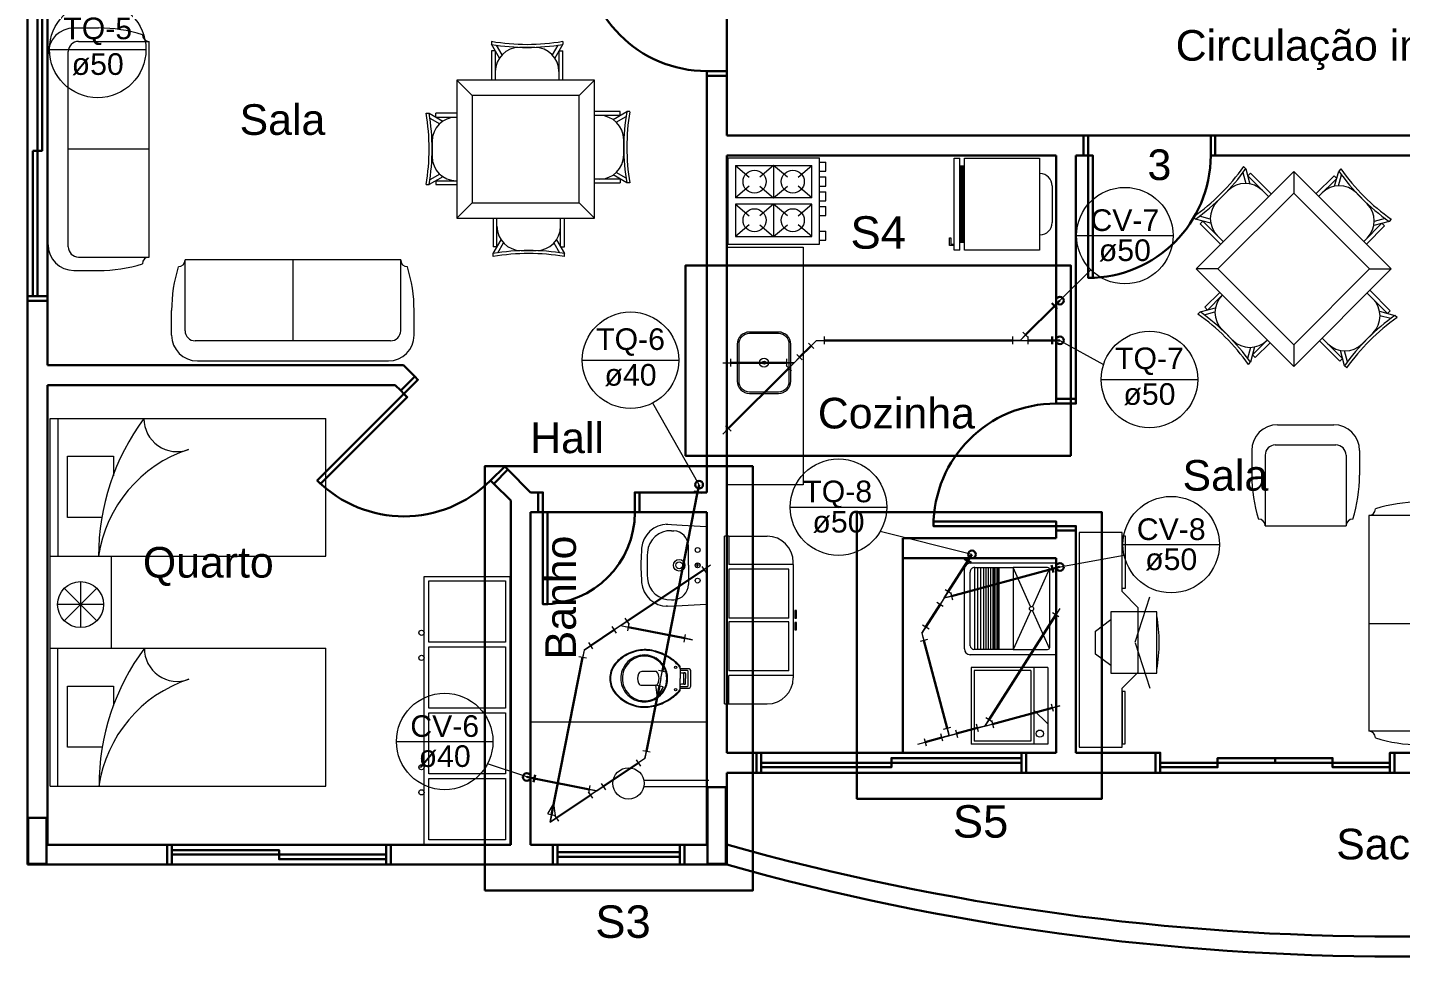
# Model space of a CAD drawing. Header units: inches. Extents: x -27 to 114, y -35 to 60.
# Drawn here: x -26.69 to -17.72, y 9.55 to 15.62 of the extents above; entities that cross this region are included whole.
import ezdxf

# ---------------------------------------------------------------- set-up
doc = ezdxf.new("R2010")
doc.units = ezdxf.units.IN
doc.header["$LTSCALE"] = 10
doc.header["$MEASUREMENT"] = 0
doc.linetypes.add('Dashed', pattern=[0.75, 0.5, -0.25])
for name, color, linetype, lineweight in [('CV-Colunas', 6, 'Continuous', 30), ('CV-Conexões detalhe', 8, 'Continuous', 20), ('CV-Indicação coluna', 5, 'Continuous', 20), ('CV-Textos coluna', 7, 'Continuous', 20), ('CV-Tubos detalhe', 6, 'Continuous', 30), ('DI-Detalhes', 6, 'Dashed', 30), ('FO-PILARES', 2, 'Continuous', 30), ('TQ-Colunas', 6, 'Continuous', 30), ('TQ-Conexões detalhe', 8, 'Continuous', 20), ('TQ-Indicação coluna', 5, 'Continuous', 20), ('TQ-Textos coluna', 7, 'Continuous', 20), ('TQ-Tubos detalhe', 6, 'Continuous', 30), ('xeixo', 3, 'Continuous', 20), ('xjanela-porta', 253, 'Continuous', 30), ('xmoveis', 253, 'Continuous', 20), ('xmuro', 4, 'Continuous', 30), ('xparede', 7, 'Continuous', 30), ('xpiso', 4, 'Continuous', 30), ('xtexto', 7, 'Continuous', 20)]:
    doc.layers.add(name, color=color, linetype=linetype, lineweight=lineweight)
doc.styles.add('Arial', font='arial.ttf')

msp = doc.modelspace()

# ---------------------------------------------------------------- linework, layer by layer
at = {"layer": 'CV-Colunas', "linetype": 'Continuous'}
for p, q in [((-19.9722, 13.7823), (-20.0076, 13.8177)), ((-19.9545, 13.8354), (-19.9899, 13.8)), ((-19.9964, 12.0593), (-20.0093, 12.1076)), ((-19.9545, 12.0964), (-20.0028, 12.0834)), ((-23.4345, 10.7254), (-23.3855, 10.7157)), ((-23.3806, 10.7402), (-23.3903, 10.6912))]:
    msp.add_line(p, q, dxfattribs=at)
for centre in [(-19.9545, 13.8354), (-19.9545, 12.0964), (-23.4345, 10.7254)]:
    msp.add_circle(centre, 0.025, dxfattribs=at)
at = {"layer": 'CV-Conexões detalhe', "linetype": 'Continuous'}
for p, q in [((-20.264, 13.6009), (-20.264, 13.5509)), ((-20.214, 13.5759), (-20.264, 13.5759)), ((-20.214, 13.5759), (-20.1787, 13.6112)), ((-20.214, 13.5759), (-20.164, 13.5759)), ((-20.1964, 13.6289), (-20.161, 13.5936)), ((-20.164, 13.6009), (-20.164, 13.5509)), ((-20.7097, 11.8938), (-20.6828, 11.936)), ((-20.7039, 11.9494), (-20.6617, 11.9226)), ((-20.7154, 11.8382), (-20.7576, 11.8651)), ((-20.7097, 11.8938), (-20.7365, 11.8517)), ((-20.7097, 11.8938), (-20.6614, 11.9068)), ((-20.6678, 11.9309), (-20.6549, 11.8827)), ((-22.9489, 10.6835), (-22.9211, 10.6419)), ((-23.0041, 10.5863), (-23.032, 10.6278)), ((-23.0304, 10.62), (-23.0207, 10.6691)), ((-22.9765, 10.6349), (-23.0256, 10.6446)), ((-22.9765, 10.6349), (-23.0181, 10.607)), ((-22.9765, 10.6349), (-22.935, 10.6627))]:
    msp.add_line(p, q, dxfattribs=at)
at = {"layer": 'CV-Indicação coluna'}
for p, q in [((-19.8453, 14.2596), (-19.2153, 14.2596)), ((-19.9545, 13.8354), (-19.753, 14.0369)), ((-19.5426, 12.2421), (-18.9126, 12.2421)), ((-19.9545, 12.0964), (-19.535, 12.1734)), ((-24.2858, 10.9567), (-23.6558, 10.9567)), ((-23.4345, 10.7254), (-23.6916, 10.8109))]:
    msp.add_line(p, q, dxfattribs=at)
for centre in [(-19.5303, 14.2596), (-19.2276, 12.2421), (-23.9708, 10.9567)]:
    msp.add_circle(centre, 0.315, dxfattribs=at)
at = {"layer": 'CV-Tubos detalhe'}
for p, q in [((-20.1787, 13.6112), (-19.9899, 13.8)), ((-20.6614, 11.9068), (-20.0028, 12.0834)), ((-23.0256, 10.6446), (-23.3855, 10.7157))]:
    msp.add_line(p, q, dxfattribs=at)
at = {"layer": 'DI-Detalhes', "linetype": 'Continuous'}
for points in [[(-19.883, 12.822), (-22.3979, 12.822), (-22.3979, 14.0655), (-19.883, 14.0655), (-19.883, 12.822)], [(-23.7095, 9.9834), (-23.7095, 12.7534), (-21.9595, 12.7534), (-21.9595, 9.9834), (-23.7095, 9.9834)], [(-21.2795, 12.4534), (-19.6795, 12.4534), (-19.6795, 10.5834), (-21.2795, 10.5834), (-21.2795, 12.4534)]]:
    msp.add_lwpolyline(points, close=True, dxfattribs=at)
at = {"layer": 'FO-PILARES'}
for points in [[(-22.2555, 10.1579), (-22.1955, 10.1579), (-22.1355, 10.1579), (-22.1355, 10.4079), (-22.1355, 10.6579), (-22.1955, 10.6579), (-22.2555, 10.6579), (-22.2555, 10.4079), (-22.2555, 10.1579), (-22.2555, 10.1579)], [(-26.691, 10.1579), (-26.631, 10.1579), (-26.571, 10.1579), (-26.571, 10.3079), (-26.571, 10.4579), (-26.631, 10.4579), (-26.691, 10.4579), (-26.691, 10.3079), (-26.691, 10.1579), (-26.691, 10.1579)]]:
    msp.add_lwpolyline(points, close=True, dxfattribs=at)
at = {"layer": 'TQ-Colunas', "linetype": 'Continuous'}
for p, q in [((-20.0045, 13.6009), (-20.0045, 13.5509)), ((-19.9545, 13.5759), (-20.0045, 13.5759)), ((-22.2947, 12.5795), (-22.3438, 12.5892)), ((-22.3095, 12.6334), (-22.3192, 12.5843)), ((-20.5343, 12.1228), (-20.5765, 12.1496)), ((-20.5285, 12.1784), (-20.5554, 12.1362))]:
    msp.add_line(p, q, dxfattribs=at)
for centre in [(-19.9545, 13.5759), (-22.3095, 12.6334), (-20.5285, 12.1784)]:
    msp.add_circle(centre, 0.025, dxfattribs=at)
at = {"layer": 'TQ-Conexões detalhe', "linetype": 'Continuous'}
for p, q in [((-21.5607, 13.5228), (-21.5961, 13.5582)), ((-21.543, 13.5759), (-21.5784, 13.5405)), ((-21.543, 13.5759), (-21.493, 13.5759)), ((-21.493, 13.6009), (-21.493, 13.5509)), ((-21.689, 13.4299), (-21.6537, 13.4652)), ((-21.6714, 13.4829), (-21.636, 13.4476)), ((-22.1545, 13.4299), (-22.1045, 13.4299)), ((-22.1045, 13.4549), (-22.1045, 13.4049)), ((-21.7067, 13.3768), (-21.7421, 13.4122)), ((-21.739, 13.4549), (-21.739, 13.4049)), ((-21.689, 13.4299), (-21.739, 13.4299)), ((-21.689, 13.4299), (-21.7244, 13.3945)), ((-22.1369, 13.0174), (-22.1015, 12.9821)), ((-22.1545, 12.9644), (-22.1192, 12.9997)), ((-22.2622, 12.0588), (-22.29, 12.1003)), ((-22.2345, 12.1074), (-22.2761, 12.0795)), ((-22.7942, 11.7624), (-22.7664, 11.7209)), ((-19.9603, 11.7698), (-20.0025, 11.7966)), ((-19.9545, 11.8254), (-19.9814, 11.7832)), ((-22.8494, 11.6652), (-22.8773, 11.7068)), ((-22.8218, 11.7138), (-22.8634, 11.686)), ((-22.8218, 11.7138), (-22.7803, 11.7417)), ((-22.8218, 11.7138), (-22.7728, 11.7041)), ((-22.7679, 11.7287), (-22.7776, 11.6796)), ((-20.856, 11.6639), (-20.8292, 11.7061)), ((-20.856, 11.6639), (-20.8431, 11.6156)), ((-20.8503, 11.7195), (-20.8081, 11.6926)), ((-23.0605, 11.5539), (-23.019, 11.5817)), ((-23.0329, 11.6025), (-23.0051, 11.5609)), ((-22.4074, 11.6065), (-22.3977, 11.6556)), ((-22.3535, 11.6214), (-22.4026, 11.6311)), ((-20.819, 11.622), (-20.8673, 11.6091)), ((-23.0457, 11.5), (-23.0948, 11.5097)), ((-23.0605, 11.5539), (-23.0702, 11.5048)), ((-22.5744, 11.4223), (-22.5253, 11.4126)), ((-22.5595, 11.3684), (-22.5498, 11.4174)), ((-22.5447, 11.3145), (-22.5938, 11.3242)), ((-22.5938, 11.3242), (-22.5838, 11.2457)), ((-22.5447, 11.3145), (-22.5838, 11.2457)), ((-22.5595, 11.3684), (-22.5692, 11.3193)), ((-19.9963, 11.1523), (-20.0093, 11.2005)), ((-19.9545, 11.1894), (-20.0028, 11.1764)), ((-20.7141, 11.0371), (-20.6658, 11.0501)), ((-20.677, 10.9953), (-20.69, 11.0436)), ((-20.4852, 11.0209), (-20.4982, 11.0692)), ((-20.4434, 11.0581), (-20.4917, 11.0451)), ((-20.4434, 11.0581), (-20.4166, 11.1002)), ((-20.4434, 11.0581), (-20.3951, 11.071)), ((-20.4376, 11.1137), (-20.3955, 11.0868)), ((-20.4016, 11.0952), (-20.3886, 11.0469)), ((-20.8815, 10.9404), (-20.8332, 10.9533)), ((-20.8397, 10.9775), (-20.8268, 10.9292)), ((-20.7188, 10.9582), (-20.7318, 11.0065)), ((-20.677, 10.9953), (-20.7253, 10.9823)), ((-20.677, 10.9953), (-20.6287, 11.0083)), ((-20.6352, 11.0324), (-20.6222, 10.9841)), ((-22.6779, 10.8988), (-22.6288, 10.8891)), ((-22.663, 10.8449), (-22.6533, 10.8939)), ((-22.6907, 10.7963), (-22.7185, 10.8378)), ((-22.663, 10.8449), (-22.7046, 10.817)), ((-23.2974, 10.4838), (-23.2583, 10.5525)), ((-23.2483, 10.4741), (-23.2583, 10.5525)), ((-23.2974, 10.4838), (-23.2483, 10.4741)), ((-23.2825, 10.4299), (-23.2728, 10.4789)), ((-23.2825, 10.4299), (-23.241, 10.4577)), ((-23.2549, 10.4785), (-23.2271, 10.4369))]:
    msp.add_line(p, q, dxfattribs=at)
at = {"layer": 'TQ-Indicação coluna'}
for p, q in [((-26.5512, 15.4747), (-25.9212, 15.4747)), ((-19.9545, 13.5759), (-19.6696, 13.4173)), ((-23.0725, 13.446), (-22.4425, 13.446)), ((-19.6848, 13.3206), (-19.0548, 13.3206)), ((-22.3095, 12.6334), (-22.6119, 13.1667)), ((-21.715, 12.4869), (-21.085, 12.4869)), ((-20.5285, 12.1784), (-21.1286, 12.327))]:
    msp.add_line(p, q, dxfattribs=at)
for centre in [(-26.2362, 15.4747), (-22.7575, 13.446), (-19.3698, 13.3206), (-21.4, 12.4869)]:
    msp.add_circle(centre, 0.315, dxfattribs=at)
at = {"layer": 'TQ-Tubos detalhe'}
for p, q in [((-21.493, 13.5759), (-20.264, 13.5759)), ((-20.164, 13.5759), (-20.0045, 13.5759)), ((-21.6537, 13.4652), (-21.5784, 13.5405)), ((-22.1192, 12.9997), (-21.7244, 13.3945)), ((-22.1045, 13.4299), (-21.739, 13.4299)), ((-22.5498, 11.4174), (-22.3192, 12.5843)), ((-20.6828, 11.936), (-20.5554, 12.1362)), ((-22.2761, 12.0795), (-22.7803, 11.7417)), ((-20.8292, 11.7061), (-20.7365, 11.8517)), ((-19.9814, 11.7832), (-20.4166, 11.1002)), ((-22.8634, 11.686), (-23.019, 11.5817)), ((-22.4026, 11.6311), (-22.7728, 11.7041)), ((-20.69, 11.0436), (-20.8431, 11.6156)), ((-23.0702, 11.5048), (-23.2728, 10.4789)), ((-22.6533, 10.8939), (-22.5692, 11.3193)), ((-20.0028, 11.1764), (-20.3951, 11.071)), ((-20.4917, 11.0451), (-20.6287, 11.0083)), ((-20.8332, 10.9533), (-20.7253, 10.9823)), ((-22.935, 10.6627), (-22.7046, 10.817)), ((-23.241, 10.4577), (-23.0181, 10.607))]:
    msp.add_line(p, q, dxfattribs=at)
at = {"layer": 'xeixo'}
for p, q in [((-20.214, 13.5759), (-19.9545, 13.8354)), ((-22.1545, 12.9644), (-21.543, 13.5759)), ((-21.543, 13.5759), (-19.9545, 13.5759)), ((-22.1545, 13.4299), (-21.689, 13.4299)), ((-22.5595, 11.3684), (-22.3095, 12.6334)), ((-20.5285, 12.1784), (-20.856, 11.6639)), ((-22.2345, 12.1074), (-23.0605, 11.5539)), ((-20.7095, 11.8939), (-19.9545, 12.0964)), ((-19.9545, 11.8254), (-20.4435, 11.0579)), ((-22.822, 11.7139), (-22.3535, 11.6214)), ((-20.856, 11.6639), (-20.677, 10.9954)), ((-23.0605, 11.5539), (-23.2825, 10.4299)), ((-22.5595, 11.3684), (-22.663, 10.8449)), ((-20.8815, 10.9404), (-19.9545, 11.1894)), ((-22.663, 10.8449), (-23.2825, 10.4299)), ((-23.4345, 10.7254), (-22.9765, 10.6349))]:
    msp.add_line(p, q, dxfattribs=at)
at = {"layer": 'xjanela-porta'}
for p, q in [((-26.6945, 15.7634), (-26.6945, 13.8634)), ((-26.5645, 15.7634), (-26.5645, 13.8634)), ((-20.2045, 10.8834), (-21.9045, 10.8834)), ((-20.2045, 10.7534), (-21.9045, 10.7534)), ((-25.752, 10.2834), (-24.352, 10.2834)), ((-22.4345, 10.2834), (-23.2345, 10.2834)), ((-25.752, 10.1534), (-24.352, 10.1534)), ((-22.4345, 10.1534), (-23.2345, 10.1534))]:
    msp.add_line(p, q, dxfattribs=at)
for points in [[(-26.6295, 15.7634), (-26.6295, 14.8134), (-26.5995, 14.8134), (-26.5995, 15.7634), (-26.6295, 15.7634), (-26.6295, 15.7634)], [(-26.6595, 14.8134), (-26.6595, 13.8634), (-26.6295, 13.8634), (-26.6295, 14.8134), (-26.6595, 14.8134), (-26.6595, 14.8134)], [(-19.7695, 14.7834), (-19.7395, 14.7834), (-19.7395, 13.9834), (-19.7695, 13.9834), (-19.7695, 14.7834), (-19.7695, 14.7834)], [(-24.237, 13.2269), (-24.2155, 13.2054), (-24.7815, 12.6399), (-24.8025, 12.6614), (-24.237, 13.2269), (-24.237, 13.2269)], [(-23.3295, 12.4534), (-23.2995, 12.4534), (-23.2995, 11.8534), (-23.3295, 11.8534), (-23.3295, 12.4534), (-23.3295, 12.4534)], [(-19.9795, 12.3634), (-19.9795, 12.3934), (-20.7795, 12.3934), (-20.7795, 12.3634), (-19.9795, 12.3634), (-19.9795, 12.3634)], [(-21.0545, 10.7884), (-21.9045, 10.7884), (-21.9045, 10.8184), (-21.0545, 10.8184), (-21.0545, 10.7884), (-21.0545, 10.7884)], [(-20.2045, 10.8184), (-21.0545, 10.8184), (-21.0545, 10.8484), (-20.2045, 10.8484), (-20.2045, 10.8184), (-20.2045, 10.8184)], [(-19.2995, 10.8184), (-18.9245, 10.8184), (-18.9245, 10.7884), (-19.2995, 10.7884), (-19.2995, 10.8184), (-19.2995, 10.8184)], [(-18.9245, 10.8184), (-18.5495, 10.8184), (-18.5495, 10.8484), (-18.9245, 10.8484), (-18.9245, 10.8184), (-18.9245, 10.8184)], [(-18.5495, 10.8184), (-18.1745, 10.8184), (-18.1745, 10.8484), (-18.5495, 10.8484), (-18.5495, 10.8184), (-18.5495, 10.8184)], [(-18.1745, 10.8184), (-17.7995, 10.8184), (-17.7995, 10.7884), (-18.1745, 10.7884), (-18.1745, 10.8184), (-18.1745, 10.8184)], [(-25.752, 10.2184), (-25.052, 10.2184), (-25.052, 10.2484), (-25.752, 10.2484), (-25.752, 10.2184), (-25.752, 10.2184)], [(-22.4345, 10.2334), (-23.2345, 10.2334), (-23.2345, 10.2034), (-22.4345, 10.2034), (-22.4345, 10.2334), (-22.4345, 10.2334)], [(-25.052, 10.1884), (-24.352, 10.1884), (-24.352, 10.2184), (-25.052, 10.2184), (-25.052, 10.1884), (-25.052, 10.1884)]]:
    msp.add_lwpolyline(points, close=True, dxfattribs=at)
for points in [[(-22.2595, 15.3034), (-22.2595, 15.3334), (-22.1295, 15.3334), (-22.1295, 15.3034)], [(-19.7995, 14.9134), (-19.7695, 14.9134), (-19.7695, 14.7834), (-19.7995, 14.7834)], [(-18.9395, 14.7834), (-18.9695, 14.7834), (-18.9695, 14.9134), (-18.9395, 14.9134)], [(-26.5645, 13.8334), (-26.5645, 13.8634), (-26.6945, 13.8634), (-26.6945, 13.8334)], [(-24.166, 13.3399), (-24.145, 13.3189), (-24.237, 13.2269), (-24.258, 13.2479)], [(-19.9795, 13.1934), (-19.9795, 13.1634), (-19.8495, 13.1634), (-19.8495, 13.1934)], [(-23.65, 12.6399), (-23.671, 12.6614), (-23.579, 12.7529), (-23.558, 12.7319)], [(-23.3595, 12.5834), (-23.3295, 12.5834), (-23.3295, 12.4534), (-23.3595, 12.4534)], [(-22.6995, 12.4534), (-22.7295, 12.4534), (-22.7295, 12.5834), (-22.6995, 12.5834)], [(-19.8495, 12.3334), (-19.8495, 12.3634), (-19.9795, 12.3634), (-19.9795, 12.3334)], [(-21.9345, 10.8834), (-21.9045, 10.8834), (-21.9045, 10.7534), (-21.9345, 10.7534)], [(-20.1745, 10.7534), (-20.2045, 10.7534), (-20.2045, 10.8834), (-20.1745, 10.8834)], [(-19.3295, 10.7534), (-19.2995, 10.7534), (-19.2995, 10.8834), (-19.3295, 10.8834)], [(-17.7695, 10.8834), (-17.7995, 10.8834), (-17.7995, 10.7534), (-17.7695, 10.7534)], [(-25.782, 10.1534), (-25.752, 10.1534), (-25.752, 10.2834), (-25.782, 10.2834)], [(-24.322, 10.2834), (-24.352, 10.2834), (-24.352, 10.1534), (-24.322, 10.1534)], [(-23.2645, 10.2834), (-23.2345, 10.2834), (-23.2345, 10.1534), (-23.2645, 10.1534)], [(-22.4045, 10.1534), (-22.4345, 10.1534), (-22.4345, 10.2834), (-22.4045, 10.2834)]]:
    msp.add_lwpolyline(points, dxfattribs=at)
for centre, radius, start, end in [((-22.2595, 16.1334), 0.8, 180, 270), ((-19.7695, 14.7834), 0.8, 270, 0), ((-19.9795, 12.3634), 0.8, 90, 180), ((-24.237, 13.2269), 0.8, 225, 315), ((-23.3295, 12.4534), 0.6, 270, 0)]:
    msp.add_arc(centre, radius, start, end, dxfattribs=at)
at = {"layer": 'xmoveis'}
for p, q in [((-26.3915, 15.6154), (-26.23, 15.6154)), ((-26.362, 15.5274), (-25.9, 15.5274)), ((-25.9, 14.1199), (-25.9, 15.5274)), ((-23.665, 15.5279), (-23.665, 15.5084)), ((-23.2, 15.5279), (-23.2, 15.5084)), ((-26.56, 14.2004), (-26.56, 15.4464)), ((-26.428, 14.1859), (-26.428, 15.4614)), ((-23.6135, 15.4184), (-23.665, 15.5084)), ((-23.665, 15.4654), (-23.665, 15.2744)), ((-23.6405, 15.4654), (-23.665, 15.4654)), ((-23.6405, 15.4654), (-23.6405, 15.2744)), ((-23.5965, 15.4394), (-23.6335, 15.5029)), ((-23.383, 15.4884), (-23.482, 15.4884)), ((-23.2315, 15.5029), (-23.2685, 15.4394)), ((-23.2, 15.5084), (-23.2515, 15.4184)), ((-23.2245, 15.4654), (-23.2245, 15.2744)), ((-23.2245, 15.4654), (-23.2, 15.4654)), ((-23.2, 15.2744), (-23.2, 15.4654)), ((-23.7915, 15.1744), (-23.8915, 15.2744)), ((-22.992, 15.2744), (-23.092, 15.1744)), ((-24.0925, 15.0579), (-24.0725, 15.0579)), ((-24.0725, 15.0579), (-23.983, 15.0064)), ((-24.0675, 15.0264), (-24.0035, 14.9894)), ((-23.8915, 15.0579), (-24.0295, 15.0579)), ((-24.0295, 15.0334), (-24.0295, 15.0579)), ((-24.0295, 15.0334), (-23.8915, 15.0334)), ((-22.825, 15.0689), (-22.992, 15.0689)), ((-22.825, 15.0439), (-22.992, 15.0439)), ((-22.8715, 15.0169), (-22.782, 15.0689)), ((-22.851, 15.0004), (-22.787, 15.0374)), ((-22.825, 15.0439), (-22.825, 15.0689)), ((-22.762, 15.0689), (-22.782, 15.0689)), ((-25.9, 14.8234), (-26.428, 14.8234)), ((-24.053, 14.8749), (-24.053, 14.7759)), ((-22.8015, 14.7864), (-22.8015, 14.8854)), ((-22.123, 14.7679), (-22.123, 14.2039)), ((-22.123, 14.7679), (-21.523, 14.7679)), ((-22.073, 14.7179), (-21.573, 14.7179)), ((-22.073, 14.7179), (-22.073, 14.5059)), ((-22.073, 14.7179), (-21.9825, 14.6409)), ((-21.823, 14.7179), (-21.914, 14.6409)), ((-21.823, 14.7179), (-21.823, 14.5059)), ((-21.7325, 14.6409), (-21.823, 14.7179)), ((-21.664, 14.6409), (-21.573, 14.7179)), ((-21.573, 14.5059), (-21.573, 14.7179)), ((-21.523, 14.2039), (-21.523, 14.7679)), ((-21.523, 14.7399), (-21.483, 14.7399)), ((-21.483, 14.6799), (-21.483, 14.7399)), ((-20.6455, 14.7644), (-20.607, 14.7644)), ((-20.6455, 14.1644), (-20.6455, 14.7644)), ((-20.607, 14.1644), (-20.607, 14.7644)), ((-20.607, 14.7144), (-20.577, 14.7144)), ((-20.599, 14.2144), (-20.599, 14.7144)), ((-20.592, 14.2144), (-20.592, 14.7144)), ((-20.585, 14.2144), (-20.585, 14.7144)), ((-20.577, 14.7644), (-20.087, 14.7644)), ((-20.577, 14.1644), (-20.577, 14.7644)), ((-20.087, 14.7644), (-20.087, 14.1644)), ((-23.983, 14.6444), (-24.0725, 14.5929)), ((-24.0035, 14.6614), (-24.0675, 14.6244)), ((-22.825, 14.6284), (-22.992, 14.6284)), ((-22.782, 14.6034), (-22.8715, 14.6554)), ((-22.787, 14.6349), (-22.851, 14.6719)), ((-22.825, 14.6284), (-22.825, 14.6034)), ((-21.523, 14.6799), (-21.483, 14.6799)), ((-21.523, 14.6434), (-21.483, 14.6434)), ((-21.483, 14.5834), (-21.483, 14.6434)), ((-20.087, 14.6644), (-20.0845, 14.6644)), ((-18.759, 14.6709), (-18.74, 14.5994)), ((-18.7545, 14.7109), (-18.7405, 14.6964)), ((-18.7405, 14.6964), (-18.7135, 14.5964)), ((-18.7275, 14.6489), (-18.71, 14.6664)), ((-18.7275, 14.6489), (-18.5925, 14.5139)), ((-18.575, 14.5314), (-18.71, 14.6664)), ((-18.428, 14.6784), (-18.428, 14.5369)), ((-18.1645, 14.6509), (-18.2825, 14.5329)), ((-18.147, 14.6334), (-18.265, 14.5154)), ((-18.147, 14.6334), (-18.1645, 14.6509)), ((-18.161, 14.5814), (-18.134, 14.6814)), ((-18.1345, 14.5844), (-18.1155, 14.6554)), ((-18.12, 14.6954), (-18.134, 14.6814)), ((-24.0925, 14.5929), (-24.0725, 14.5929)), ((-24.0295, 14.6174), (-23.8915, 14.6174)), ((-24.0295, 14.6174), (-24.0295, 14.5929)), ((-24.0295, 14.5929), (-23.8915, 14.5929)), ((-22.992, 14.6034), (-22.825, 14.6034)), ((-22.762, 14.6034), (-22.782, 14.6034)), ((-21.9825, 14.5829), (-22.073, 14.5059)), ((-21.914, 14.5829), (-21.823, 14.5059)), ((-21.823, 14.5059), (-21.7325, 14.5829)), ((-21.573, 14.5059), (-21.664, 14.5829)), ((-21.523, 14.5834), (-21.483, 14.5834)), ((-21.523, 14.5464), (-21.483, 14.5464)), ((-21.483, 14.4864), (-21.483, 14.5464)), ((-20.0045, 14.5844), (-20.0045, 14.3444)), ((-18.856, 14.5534), (-18.926, 14.4834)), ((-17.9485, 14.4679), (-18.0185, 14.5379)), ((-23.7915, 14.4744), (-23.8915, 14.3744)), ((-23.092, 14.4744), (-22.992, 14.3744)), ((-21.573, 14.5059), (-22.073, 14.5059)), ((-21.573, 14.4659), (-22.073, 14.4659)), ((-22.073, 14.4659), (-22.073, 14.2539)), ((-22.073, 14.4659), (-21.9825, 14.3889)), ((-21.823, 14.4659), (-21.914, 14.3889)), ((-21.823, 14.4659), (-21.823, 14.2539)), ((-21.7325, 14.3889), (-21.823, 14.4659)), ((-21.664, 14.3889), (-21.573, 14.4659)), ((-21.573, 14.2539), (-21.573, 14.4659)), ((-21.523, 14.4864), (-21.483, 14.4864)), ((-21.523, 14.4499), (-21.483, 14.4499)), ((-21.483, 14.3899), (-21.483, 14.4499)), ((-23.6545, 14.3744), (-23.6545, 14.1854)), ((-23.6295, 14.1854), (-23.6295, 14.3744)), ((-23.214, 14.1854), (-23.214, 14.3744)), ((-23.1895, 14.1854), (-23.1895, 14.3744)), ((-21.523, 14.3899), (-21.483, 14.3899)), ((-19.0835, 14.3819), (-19.0695, 14.3679)), ((-18.9695, 14.3409), (-19.0695, 14.3679)), ((-18.9725, 14.3674), (-19.0435, 14.3864)), ((-19.0215, 14.3549), (-19.039, 14.3374)), ((-19.0215, 14.3549), (-18.8865, 14.2199)), ((-17.831, 14.3714), (-17.9025, 14.3524)), ((-17.791, 14.3664), (-17.805, 14.3524)), ((-21.9825, 14.3309), (-22.073, 14.2539)), ((-21.914, 14.3309), (-21.823, 14.2539)), ((-21.823, 14.2539), (-21.7325, 14.3309)), ((-21.573, 14.2539), (-21.664, 14.3309)), ((-21.523, 14.2889), (-21.483, 14.2889)), ((-21.483, 14.2289), (-21.483, 14.2889)), ((-20.0845, 14.2644), (-20.087, 14.2644)), ((-19.039, 14.3374), (-18.904, 14.2024)), ((-17.853, 14.3399), (-17.971, 14.2219)), ((-17.9535, 14.2044), (-17.8355, 14.3224)), ((-17.805, 14.3524), (-17.905, 14.3259)), ((-17.853, 14.3399), (-17.8355, 14.3224)), ((-23.6545, 14.1424), (-23.6025, 14.2324)), ((-23.6295, 14.1854), (-23.6545, 14.1854)), ((-23.623, 14.1474), (-23.586, 14.2114)), ((-23.2575, 14.2114), (-23.221, 14.1474)), ((-23.241, 14.2324), (-23.1895, 14.1424)), ((-23.214, 14.1854), (-23.1895, 14.1854)), ((-22.1295, 14.1834), (-21.6295, 14.1834)), ((-22.123, 14.2039), (-21.523, 14.2039)), ((-22.073, 14.2539), (-21.573, 14.2539)), ((-21.6295, 14.1834), (-21.6295, 12.6329)), ((-21.523, 14.2289), (-21.483, 14.2289)), ((-20.675, 14.1944), (-20.675, 14.2444)), ((-20.675, 14.2444), (-20.6655, 14.2444)), ((-20.6455, 14.1944), (-20.675, 14.1944)), ((-20.6655, 14.2444), (-20.6655, 14.2044)), ((-20.6655, 14.2044), (-20.6455, 14.2044)), ((-20.577, 14.2144), (-20.607, 14.2144)), ((-26.362, 14.1199), (-25.9, 14.1199)), ((-25.6655, 13.6389), (-25.6655, 14.1009)), ((-24.258, 14.1009), (-25.6655, 14.1009)), ((-24.962, 14.1009), (-24.962, 13.5729)), ((-24.258, 13.6389), (-24.258, 14.1009)), ((-23.6545, 14.1229), (-23.6545, 14.1424)), ((-23.4715, 14.1624), (-23.3725, 14.1624)), ((-23.1895, 14.1229), (-23.1895, 14.1424)), ((-20.607, 14.1644), (-20.6455, 14.1644)), ((-20.087, 14.1644), (-20.577, 14.1644)), ((-26.3915, 14.0319), (-26.23, 14.0319)), ((-18.923, 14.0424), (-19.0645, 14.0424)), ((-17.933, 14.0424), (-17.7915, 14.0424)), ((-18.911, 13.8889), (-19.0085, 13.7914)), ((-18.991, 13.7739), (-18.894, 13.8714)), ((-17.815, 13.7514), (-17.9485, 13.8849)), ((-17.7975, 13.7689), (-17.931, 13.9024)), ((-25.7535, 13.6099), (-25.7535, 13.7709)), ((-24.17, 13.6099), (-24.17, 13.7709)), ((-19.053, 13.7474), (-19.039, 13.7614)), ((-19.039, 13.7614), (-18.939, 13.7879)), ((-19.013, 13.7424), (-18.942, 13.7619)), ((-18.991, 13.7739), (-19.0085, 13.7914)), ((-17.867, 13.7654), (-17.767, 13.7384)), ((-17.8645, 13.7389), (-17.793, 13.7199)), ((-17.815, 13.7514), (-17.7975, 13.7689)), ((-17.753, 13.7244), (-17.767, 13.7384)), ((-18.8955, 13.6459), (-18.8255, 13.5759)), ((-24.324, 13.5729), (-25.5995, 13.5729)), ((-22.061, 13.5499), (-22.061, 13.3099)), ((-22.051, 13.5499), (-22.051, 13.3099)), ((-21.791, 13.6299), (-21.981, 13.6299)), ((-21.791, 13.6199), (-21.981, 13.6199)), ((-21.721, 13.3099), (-21.721, 13.5499)), ((-21.711, 13.3099), (-21.711, 13.5499)), ((-18.6975, 13.4804), (-18.6, 13.5779)), ((-18.68, 13.4629), (-18.5825, 13.5604)), ((-18.428, 13.5474), (-18.428, 13.4059)), ((-18.26, 13.5734), (-18.1265, 13.4399)), ((-18.109, 13.4574), (-18.2425, 13.5909)), ((-17.9805, 13.5529), (-17.9105, 13.6229)), ((-18.71, 13.5294), (-18.729, 13.4584)), ((-18.6835, 13.5324), (-18.71, 13.4324)), ((-18.6975, 13.4804), (-18.68, 13.4629)), ((-18.109, 13.4574), (-18.1265, 13.4399)), ((-18.096, 13.4099), (-18.123, 13.5094)), ((-18.0775, 13.4354), (-18.0965, 13.5069)), ((-24.3385, 13.4409), (-25.585, 13.4409)), ((-18.724, 13.4184), (-18.71, 13.4324)), ((-18.082, 13.3954), (-18.096, 13.4099)), ((-21.981, 13.2399), (-21.791, 13.2399)), ((-21.981, 13.2299), (-21.791, 13.2299)), ((-26.546, 13.0659), (-24.746, 13.0659)), ((-26.546, 10.6659), (-26.546, 13.0659)), ((-26.496, 13.0659), (-26.496, 12.1659)), ((-24.746, 12.1659), (-24.746, 13.0659)), ((-18.533, 13.0249), (-18.1665, 13.0249)), ((-18.702, 12.8564), (-18.702, 12.6949)), ((-18.548, 12.8929), (-18.152, 12.8929)), ((-17.998, 12.8564), (-17.998, 12.6949)), ((-18.614, 12.8269), (-18.614, 12.3649)), ((-18.086, 12.8269), (-18.086, 12.3649)), ((-21.6295, 12.6329), (-22.1295, 12.6329)), ((-17.476, 12.4319), (-17.938, 12.4319)), ((-17.938, 12.4319), (-17.938, 11.0244)), ((-22.524, 12.3749), (-22.4195, 12.3694)), ((-22.4895, 12.3329), (-22.4745, 12.3324)), ((-22.4195, 12.3694), (-22.2645, 12.3614)), ((-22.2595, 12.3564), (-22.2595, 12.1074)), ((-22.145, 11.2024), (-22.145, 12.2969)), ((-22.115, 12.2969), (-22.145, 12.2969)), ((-22.115, 12.2969), (-22.115, 12.1119)), ((-22.115, 12.2969), (-21.865, 12.2969)), ((-19.5485, 12.3204), (-19.8285, 12.3204)), ((-19.8285, 12.3204), (-19.8285, 10.9204)), ((-19.5485, 11.9354), (-19.5485, 12.3204)), ((-19.5485, 11.9564), (-19.5485, 12.2994)), ((-19.5485, 12.2994), (-19.5275, 12.2994)), ((-19.5275, 12.2994), (-19.5275, 11.9564)), ((-18.614, 12.3649), (-18.086, 12.3649)), ((-22.3795, 12.1074), (-22.3795, 12.2324)), ((-26.546, 12.1659), (-24.746, 12.1659)), ((-26.146, 11.5659), (-26.146, 12.1659)), ((-22.3195, 12.0974), (-22.3195, 12.1174)), ((-21.695, 12.1119), (-22.115, 12.1119)), ((-21.695, 12.1119), (-21.695, 12.1269)), ((-21.695, 12.1119), (-21.695, 11.3874)), ((-20.5405, 12.1224), (-19.978, 12.1224)), ((-19.978, 12.1224), (-19.978, 11.5224)), ((-22.3795, 12.1074), (-22.3795, 11.9824)), ((-22.3095, 12.1074), (-22.3295, 12.1074)), ((-22.2595, 11.8584), (-22.2595, 12.1074)), ((-21.7245, 12.0819), (-22.115, 12.0819)), ((-22.115, 12.0819), (-22.115, 11.7619)), ((-21.7245, 11.7619), (-21.7245, 12.0819)), ((-20.578, 11.5624), (-20.578, 12.0819)), ((-20.5105, 11.5579), (-20.5105, 12.0924)), ((-20.4905, 11.5579), (-20.4905, 12.0924)), ((-20.4705, 11.5579), (-20.4705, 12.0924)), ((-20.4505, 11.5579), (-20.4505, 12.0924)), ((-20.4355, 11.5579), (-20.4355, 12.0924)), ((-20.4205, 11.5579), (-20.4205, 12.0924)), ((-20.4055, 11.5579), (-20.4055, 12.0924)), ((-20.3905, 11.5579), (-20.3905, 12.0924)), ((-20.3805, 11.5579), (-20.3805, 12.0924)), ((-20.3705, 11.5579), (-20.3705, 12.0924)), ((-20.3605, 11.5579), (-20.3605, 12.0924)), ((-20.3505, 11.5579), (-20.3505, 12.0924)), ((-20.1455, 11.8379), (-20.2595, 12.0924)), ((-20.0225, 12.0854), (-20.1335, 11.8379)), ((-26.2415, 11.7449), (-26.454, 11.9569)), ((-26.2415, 11.9569), (-26.454, 11.7449)), ((-26.348, 12.0009), (-26.348, 11.7009)), ((-19.5275, 11.9564), (-19.5485, 11.9564)), ((-19.4435, 11.8304), (-19.5485, 11.9354)), ((-26.198, 11.8509), (-26.498, 11.8509)), ((-22.524, 11.8399), (-22.4195, 11.8454)), ((-22.4895, 11.8819), (-22.4745, 11.8824)), ((-22.4195, 11.8454), (-22.2645, 11.8534)), ((-19.462, 11.6059), (-19.3675, 11.9009)), ((-22.5155, 11.8399), (-22.524, 11.8399)), ((-21.7245, 11.7619), (-22.115, 11.7619)), ((-20.145, 11.8124), (-20.2595, 11.5579)), ((-20.0225, 11.5649), (-20.134, 11.8124)), ((-19.4435, 11.4104), (-19.4435, 11.8304)), ((-21.7245, 11.7374), (-22.115, 11.7374)), ((-22.115, 11.7374), (-22.115, 11.4174)), ((-21.7245, 11.4174), (-21.7245, 11.7374)), ((-17.938, 11.7279), (-17.41, 11.7279)), ((-19.462, 11.6004), (-19.3675, 11.3049)), ((-26.546, 11.5659), (-24.746, 11.5659)), ((-26.496, 10.6659), (-26.496, 11.5659)), ((-24.746, 10.6659), (-24.746, 11.5659)), ((-19.978, 11.5224), (-20.5415, 11.5224)), ((-22.587, 11.4129), (-22.683, 11.4129)), ((-22.433, 11.4379), (-22.433, 11.4429)), ((-22.433, 11.4309), (-22.433, 11.4379)), ((-22.433, 11.4309), (-22.433, 11.3684)), ((-22.375, 11.4309), (-22.433, 11.4309)), ((-22.389, 11.4209), (-22.433, 11.4209)), ((-22.425, 11.4044), (-22.414, 11.4044)), ((-22.41, 11.3684), (-22.41, 11.4039)), ((-22.398, 11.3999), (-22.398, 11.3684)), ((-22.3815, 11.3684), (-22.3815, 11.4134)), ((-22.363, 11.3684), (-22.363, 11.4199)), ((-21.7245, 11.4174), (-22.115, 11.4174)), ((-20.034, 11.4394), (-20.534, 11.4394)), ((-20.534, 11.4394), (-20.534, 10.9394)), ((-20.144, 11.4194), (-20.514, 11.4194)), ((-20.514, 11.4194), (-20.514, 10.9594)), ((-20.034, 11.4394), (-20.034, 10.9394)), ((-19.5485, 11.3054), (-19.4435, 11.4104)), ((-22.683, 11.3239), (-22.587, 11.3239)), ((-22.433, 11.3059), (-22.433, 11.3684)), ((-22.433, 11.3159), (-22.389, 11.3159)), ((-22.433, 11.3059), (-22.375, 11.3059)), ((-22.433, 11.2989), (-22.433, 11.3059)), ((-22.425, 11.3324), (-22.414, 11.3324)), ((-22.41, 11.3329), (-22.41, 11.3684)), ((-22.398, 11.3369), (-22.398, 11.3684)), ((-22.3815, 11.3234), (-22.3815, 11.3684)), ((-22.363, 11.3169), (-22.363, 11.3684)), ((-22.115, 11.2024), (-22.115, 11.3874)), ((-21.695, 11.3874), (-22.115, 11.3874)), ((-21.695, 11.3874), (-21.695, 11.3724)), ((-19.5485, 10.9204), (-19.5485, 11.3054)), ((-22.433, 11.2939), (-22.433, 11.2989)), ((-19.5485, 11.2844), (-19.5485, 10.9414)), ((-19.5275, 11.2844), (-19.5485, 11.2844)), ((-19.5275, 10.9414), (-19.5275, 11.2844)), ((-22.145, 11.2024), (-22.115, 11.2024)), ((-22.115, 11.2024), (-21.865, 11.2024)), ((-20.034, 11.0714), (-20.124, 11.1614)), ((-22.2595, 11.0834), (-23.4095, 11.0834)), ((-20.144, 10.9594), (-20.514, 10.9594)), ((-17.476, 11.0244), (-17.938, 11.0244)), ((-20.034, 10.9394), (-20.534, 10.9394)), ((-19.8285, 10.9204), (-19.5485, 10.9204)), ((-19.5485, 10.9414), (-19.5275, 10.9414)), ((-22.2455, 10.7034), (-22.6705, 10.7034)), ((-26.546, 10.6659), (-24.746, 10.6659)), ((-22.6705, 10.6634), (-22.2455, 10.6634))]:
    msp.add_line(p, q, dxfattribs=at)
for points in [[(-22.992, 15.2744), (-23.8915, 15.2744), (-23.8915, 14.3744), (-22.992, 14.3744), (-22.992, 15.2744), (-22.992, 15.2744)], [(-23.092, 15.1744), (-23.7915, 15.1744), (-23.7915, 14.4744), (-23.092, 14.4744), (-23.092, 15.1744), (-23.092, 15.1744)], [(-18.428, 14.6784), (-19.0645, 14.0424), (-18.428, 13.4059), (-17.7915, 14.0424), (-18.428, 14.6784), (-18.428, 14.6784)], [(-18.428, 14.5369), (-18.923, 14.0424), (-18.428, 13.5474), (-17.933, 14.0424), (-18.428, 14.5369), (-18.428, 14.5369)], [(-23.5445, 10.2854), (-24.1045, 10.2854), (-24.1045, 12.0349), (-23.5445, 12.0349), (-23.5445, 10.2854), (-23.5445, 10.2854)], [(-23.5745, 11.6054), (-24.0745, 11.6054), (-24.0745, 12.0054), (-23.5745, 12.0054), (-23.5745, 11.6054), (-23.5745, 11.6054)], [(-21.685, 11.7619), (-21.6745, 11.7619), (-21.6745, 11.8119), (-21.685, 11.8119), (-21.685, 11.7619), (-21.685, 11.7619)], [(-19.621, 11.8029), (-19.621, 11.4029), (-19.321, 11.4029), (-19.321, 11.8029), (-19.621, 11.8029), (-19.621, 11.8029)], [(-21.685, 11.6849), (-21.6745, 11.6849), (-21.6745, 11.7349), (-21.685, 11.7349), (-21.685, 11.6849), (-21.685, 11.6849)], [(-23.5745, 11.1754), (-24.0745, 11.1754), (-24.0745, 11.5749), (-23.5745, 11.5749), (-23.5745, 11.1754), (-23.5745, 11.1754)], [(-23.5745, 10.7449), (-24.0745, 10.7449), (-24.0745, 11.1449), (-23.5745, 11.1449), (-23.5745, 10.7449), (-23.5745, 10.7449)], [(-23.5745, 10.3149), (-24.0745, 10.3149), (-24.0745, 10.7149), (-23.5745, 10.7149), (-23.5745, 10.3149), (-23.5745, 10.3149)]]:
    msp.add_lwpolyline(points, close=True, dxfattribs=at)
for points in [[(-26.4335, 12.4189), (-26.4335, 12.8189), (-26.1335, 12.8189), (-26.1335, 12.6924)], [(-26.2065, 12.4189), (-26.4335, 12.4189)], [(-20.5405, 11.5809), (-20.5405, 12.0629)], [(-20.2595, 12.0924), (-20.2595, 11.5579), (-20.5165, 11.5579)], [(-20.5115, 12.0924), (-20.2595, 12.0924)], [(-20.2595, 12.0924), (-20.2595, 11.5574), (-20.035, 11.5574)], [(-20.0345, 12.0924), (-20.2595, 12.0924)], [(-20.0195, 11.5724), (-20.0195, 12.0784)], [(-19.621, 11.4529), (-19.721, 11.5279), (-19.721, 11.6779), (-19.621, 11.7529)], [(-20.144, 11.4194), (-20.144, 10.9594)], [(-20.124, 11.4394), (-20.124, 10.9394)], [(-26.4335, 10.9189), (-26.4335, 11.3189), (-26.1335, 11.3189), (-26.1335, 11.1924)], [(-26.2065, 10.9189), (-26.4335, 10.9189)]]:
    msp.add_lwpolyline(points, dxfattribs=at)
for centre, radius in [((-21.948, 14.6119), 0.075), ((-21.698, 14.6119), 0.075), ((-21.948, 14.3599), 0.075), ((-21.698, 14.3599), 0.075), ((-21.886, 13.4299), 0.03), ((-21.886, 13.4299), 0.01), ((-22.3195, 12.2074), 0.016), ((-22.4395, 12.1074), 0.0375), ((-22.4395, 12.1074), 0.0225), ((-22.3195, 12.1074), 0.016), ((-22.3195, 12.0074), 0.016), ((-26.348, 11.8509), 0.15), ((-20.1395, 11.8249), 0.014), ((-24.1225, 11.6669), 0.017), ((-24.1225, 11.5029), 0.017), ((-22.463, 11.4414), 0.0075), ((-22.463, 11.2954), 0.0075), ((-20.085, 11.0084), 0.0235), ((-24.1225, 10.7889), 0.017), ((-22.771, 10.6834), 0.1023), ((-24.1225, 10.6249), 0.017)]:
    msp.add_circle(centre, radius, dxfattribs=at)
for centre, radius, start, end in [((-26.3915, 15.4464), 0.1686, 90, 180), ((-26.233, 14.6449), 0.9702, 72.6816, 89.8278), ((-26.362, 15.4614), 0.066, 90, 180), ((-25.9, 15.5714), 0.044, 180, 269.997), ((-23.4325, 16.8844), 1.3762, 260.271, 279.729), ((-23.4325, 16.8644), 1.3762, 260.271, 279.729), ((-23.482, 15.3299), 0.1583, 90, 180), ((-23.383, 15.3299), 0.1583, 0, 90), ((-25.4485, 14.8254), 1.3762, 350.271, 9.72904), ((-25.429, 14.8254), 1.3762, 350.271, 9.72904), ((-23.8945, 14.8749), 0.1583, 90, 180), ((-22.96, 14.8854), 0.1583, 0, 90), ((-21.4255, 14.8359), 1.3762, 170.271, 189.729), ((-21.4055, 14.8359), 1.3762, 170.271, 189.729), ((-23.8945, 14.7759), 0.1583, 180, 270), ((-22.96, 14.7864), 0.1583, 270, 0), ((-20.0845, 14.5844), 0.08, 0, 90), ((-19.878, 15.5054), 1.3762, 305.271, 324.729), ((-19.864, 15.4914), 1.3762, 305.271, 324.729), ((-17.0105, 15.4759), 1.3762, 215.271, 234.729), ((-16.9965, 15.4899), 1.3762, 215.271, 234.729), ((-18.744, 14.4414), 0.1583, 45, 135), ((-18.1305, 14.4259), 0.1583, 45, 135), ((-18.814, 14.3714), 0.1583, 135, 225), ((-18.0605, 14.3559), 0.1583, 315, 45), ((-23.4715, 14.3204), 0.1583, 180, 270), ((-23.3725, 14.3204), 0.1583, 270, 0), ((-20.0845, 14.3444), 0.08, 270, 0), ((-26.3915, 14.2004), 0.1686, 180, 270), ((-26.362, 14.1859), 0.066, 180, 270), ((-25.9, 14.0759), 0.044, 90.003, 180), ((-25.7095, 14.1009), 0.044, 270, 359.997), ((-24.214, 14.1009), 0.044, 180.003, 270), ((-23.422, 12.7859), 1.3762, 80.271, 99.729), ((-23.422, 12.7664), 1.3762, 80.271, 99.729), ((-26.233, 15.0019), 0.9702, 270.172, 287.318), ((-24.7835, 13.7679), 0.9702, 162.682, 179.828), ((-25.1405, 13.7679), 0.9702, 0.17226, 17.3184), ((-18.7835, 13.7579), 0.1583, 135, 225), ((-18.0225, 13.7349), 0.1583, 315, 45), ((-19.8475, 12.6239), 1.3762, 35.271, 54.729), ((-19.8335, 12.6379), 1.3762, 35.271, 54.729), ((-16.9725, 12.6149), 1.3762, 125.271, 144.729), ((-25.5995, 13.6389), 0.066, 180, 270), ((-24.324, 13.6389), 0.066, 270, 0), ((-16.9585, 12.6009), 1.3762, 125.271, 144.729), ((-25.585, 13.6099), 0.1686, 180, 270), ((-24.3385, 13.6099), 0.1686, 270, 0), ((-21.981, 13.5499), 0.08, 90, 180), ((-21.981, 13.5499), 0.07, 90, 180), ((-21.791, 13.5499), 0.08, 0, 90), ((-21.791, 13.5499), 0.07, 0, 90), ((-18.7135, 13.6879), 0.1583, 225, 315), ((-18.0925, 13.6649), 0.1583, 225, 315), ((-21.981, 13.3099), 0.08, 180, 270), ((-21.981, 13.3099), 0.07, 180, 270), ((-21.791, 13.3099), 0.08, 270, 0), ((-21.791, 13.3099), 0.07, 270, 0), ((-24.72, 12.1674), 1.5105, 143.498, 180.057), ((-25.7195, 13.0639), 0.2144, 179.37, 290.574), ((-18.533, 12.8564), 0.1686, 90, 180), ((-18.1665, 12.8564), 0.1686, 0, 90), ((-25.3745, 12.0414), 0.8648, 108.169, 171.7), ((-18.548, 12.8269), 0.066, 90, 180), ((-18.152, 12.8269), 0.066, 0, 90), ((-17.7315, 12.6979), 0.9702, 180.172, 197.318), ((-18.968, 12.6979), 0.9702, 342.682, 359.828), ((-17.938, 12.4759), 0.044, 270.003, 0), ((-17.605, 11.5494), 0.9702, 90.1723, 107.318), ((-18.6575, 12.3649), 0.044, 0.00302, 90), ((-18.042, 12.3649), 0.044, 90, 179.997), ((-22.5155, 12.2049), 0.17, 90, 175.302), ((-22.497, 12.1834), 0.15, 87.0582, 176.284), ((-22.4795, 12.2324), 0.1, 0, 87.0582), ((-22.2645, 12.3564), 0.005, 0, 87.0582), ((-21.865, 12.1269), 0.17, 0, 90), ((-21.329, 12.1074), 1.3604, 175.302, 180), ((-21.329, 12.1074), 1.3204, 176.284, 180), ((-20.53, 12.0749), 0.0487, 102.429, 171.603), ((-21.329, 12.1074), 1.3604, 180, 184.698), ((-21.329, 12.1074), 1.3204, 180, 183.716), ((-22.497, 12.0314), 0.15, 183.716, 272.942), ((-20.512, 12.0639), 0.0285, 87.0729, 181.067), ((-20.037, 12.0744), 0.0177, 12.1026, 83.8845), ((-22.5155, 12.0099), 0.17, 184.698, 270), ((-22.4795, 11.9824), 0.1, 272.942, 0), ((-20.3535, 11.6029), 1.0475, 350.383, 9.61719), ((-20.5135, 11.5849), 0.0273, 188.11, 264.315), ((-20.0375, 11.5759), 0.0184, 277.018, 350.505), ((-24.717, 10.6674), 1.5105, 143.498, 180.057), ((-25.717, 11.5639), 0.2144, 179.37, 290.574), ((-22.6525, 11.2929), 0.2681, 121.681, 141.84), ((-22.6525, 11.2929), 0.2636, 121.686, 141.83), ((-22.665, 11.3084), 0.248, 96.483, 121.073), ((-22.665, 11.3084), 0.2435, 96.4779, 121.067), ((-22.666, 11.3654), 0.1566, 100.028, 138.778), ((-22.6665, 11.3704), 0.1437, 100.808, 136.926), ((-22.667, 11.3759), 0.1458, 59.7019, 100.446), ((-22.6635, 11.3134), 0.2433, 73.2378, 97.0453), ((-22.6655, 11.3689), 0.1451, 60.1948, 101.066), ((-22.6635, 11.3134), 0.2388, 84.2407, 97.0506), ((-22.6815, 11.2229), 0.3307, 55.8497, 82.7065), ((-22.6815, 11.2229), 0.3352, 55.8476, 74.7475), ((-22.666, 11.3689), 0.1456, 359.888, 60.0886), ((-22.6695, 11.3679), 0.1544, 0.24878, 60.3441), ((-22.6745, 11.2364), 0.3159, 40.7546, 55.5359), ((-22.6745, 11.2364), 0.3204, 41.9479, 55.5381), ((-20.538, 11.5624), 0.04, 180.092, 265.528), ((-22.744, 11.3689), 0.149, 143.002, 180.128), ((-22.744, 11.3689), 0.1445, 143.02, 180.128), ((-22.6675, 11.3684), 0.1532, 139.336, 180.055), ((-22.6685, 11.3699), 0.1422, 136.228, 180.664), ((-22.6265, 11.3684), 0.0846, 159.222, 200.778), ((-22.6835, 11.3889), 0.0241, 89.1095, 156.49), ((-22.639, 11.3684), 0.0683, 319.312, 40.6882), ((-22.4435, 11.4434), 0.0102, 358.309, 45.2439), ((-22.4425, 11.4364), 0.00945, 6.98801, 38.6516), ((-22.425, 11.4129), 0.00832, 184.718, 267.985), ((-22.415, 11.4164), 0.0119, 274.052, 294.02), ((-22.406, 11.3929), 0.0131, 70.6125, 109.658), ((-22.4035, 11.3999), 0.00592, 43.936, 67.4017), ((-22.405, 11.3999), 0.00666, 357.957, 36.1023), ((-22.389, 11.4134), 0.00728, 358.275, 91.725), ((-22.375, 11.4189), 0.0118, 3.68018, 91.299), ((-25.372, 10.5414), 0.8648, 108.169, 171.7), ((-22.744, 11.3679), 0.149, 179.872, 216.998), ((-22.744, 11.3679), 0.1445, 179.872, 216.98), ((-22.6675, 11.3684), 0.1532, 179.945, 220.664), ((-22.6685, 11.3669), 0.1422, 179.336, 223.772), ((-22.6835, 11.3479), 0.0241, 203.51, 270.891), ((-22.666, 11.3679), 0.1456, 299.911, 0.11224), ((-22.6695, 11.3689), 0.1544, 299.656, 359.751), ((-22.425, 11.3239), 0.00832, 92.0149, 175.282), ((-22.415, 11.3204), 0.0119, 65.9796, 85.9479), ((-22.406, 11.3439), 0.0131, 250.342, 289.388), ((-22.4035, 11.3369), 0.00592, 292.598, 316.064), ((-22.405, 11.3369), 0.00666, 323.898, 2.04285), ((-22.389, 11.3234), 0.00728, 268.275, 1.72504), ((-22.375, 11.3179), 0.0118, 268.701, 356.32), ((-21.865, 11.3724), 0.17, 270, 0), ((-22.6525, 11.4439), 0.2681, 218.16, 238.319), ((-22.6525, 11.4439), 0.2636, 218.17, 238.314), ((-22.665, 11.4284), 0.248, 238.927, 263.517), ((-22.665, 11.4284), 0.2435, 238.933, 263.522), ((-22.666, 11.3714), 0.1566, 221.222, 259.972), ((-22.6665, 11.3664), 0.1437, 223.074, 259.192), ((-22.667, 11.3609), 0.1458, 259.554, 300.298), ((-22.6655, 11.3679), 0.1451, 258.934, 299.805), ((-22.6815, 11.5139), 0.3307, 277.293, 304.15), ((-22.6815, 11.5139), 0.3352, 285.252, 304.152), ((-22.6745, 11.5004), 0.3159, 304.464, 319.245), ((-22.6745, 11.5004), 0.3204, 304.462, 318.052), ((-22.4435, 11.2939), 0.0102, 314.756, 1.69141), ((-22.4425, 11.3004), 0.00945, 321.348, 353.012), ((-22.6635, 11.4234), 0.2433, 262.955, 286.762), ((-22.6635, 11.4234), 0.2388, 262.949, 275.759), ((-17.938, 10.9804), 0.044, 0, 89.997), ((-17.605, 11.9064), 0.9702, 252.682, 269.828)]:
    msp.add_arc(centre, radius, start, end, dxfattribs=at)
at = {"layer": 'xmuro'}
for centre, radius in [((-17.7595, 25.8974), 16.214), ((-17.7595, 25.7674), 16.2142)]:
    msp.add_arc(centre, radius, 254.364, 285.636, dxfattribs=at)
at = {"layer": 'xparede'}
for p, q in [((-22.2595, 12.5834), (-22.2595, 15.3034)), ((-22.2595, 15.3034), (-22.1295, 15.3034)), ((-22.1295, 14.9134), (-22.1295, 15.3034)), ((-22.1295, 14.9134), (-19.7995, 14.9134)), ((-19.7995, 14.7834), (-19.7995, 14.9134)), ((-18.9395, 14.9134), (-13.3895, 14.9134)), ((-18.9395, 14.7834), (-18.9395, 14.9134)), ((-22.1295, 14.7834), (-19.9795, 14.7834)), ((-22.1295, 10.8834), (-22.1295, 14.7834)), ((-19.9795, 14.7834), (-19.9795, 13.1934)), ((-19.8495, 14.7834), (-19.7995, 14.7834)), ((-19.8495, 13.1934), (-19.8495, 14.7834)), ((-18.9395, 14.7834), (-16.0195, 14.7834)), ((-26.6945, 10.1534), (-26.6945, 13.8334)), ((-26.5645, 13.8334), (-26.6945, 13.8334)), ((-26.5645, 13.4134), (-26.5645, 13.8334)), ((-26.5645, 13.4134), (-24.2395, 13.4134)), ((-24.166, 13.3399), (-24.2395, 13.4134)), ((-26.5645, 13.2834), (-24.2935, 13.2834)), ((-26.5645, 10.2834), (-26.5645, 13.2834)), ((-24.258, 13.2479), (-24.2935, 13.2834)), ((-24.258, 13.2479), (-24.166, 13.3399)), ((-19.9795, 13.1934), (-19.8495, 13.1934)), ((-23.65, 12.6399), (-23.558, 12.7319)), ((-23.4095, 12.5834), (-23.558, 12.7319)), ((-23.5395, 12.5294), (-23.65, 12.6399)), ((-23.4095, 12.5834), (-23.3595, 12.5834)), ((-23.3595, 12.4534), (-23.3595, 12.5834)), ((-22.6995, 12.5834), (-22.2595, 12.5834)), ((-22.6995, 12.4534), (-22.6995, 12.5834)), ((-23.5395, 10.2834), (-23.5395, 12.5294)), ((-23.4095, 10.2834), (-23.4095, 12.4534)), ((-23.4095, 12.4534), (-23.3595, 12.4534)), ((-22.6995, 12.4534), (-22.2595, 12.4534)), ((-22.2595, 10.2834), (-22.2595, 12.4534)), ((-19.9795, 12.3334), (-19.9795, 12.2834)), ((-19.9795, 12.3334), (-19.8495, 12.3334)), ((-19.8495, 10.8834), (-19.8495, 12.3334)), ((-19.9795, 12.2834), (-20.9795, 12.2834)), ((-20.9795, 12.1534), (-20.9795, 12.2834)), ((-19.9795, 12.1534), (-20.9795, 12.1534)), ((-19.9795, 10.8834), (-19.9795, 12.1534)), ((-22.1295, 10.8834), (-21.9345, 10.8834)), ((-21.9345, 10.8834), (-21.9345, 10.7534)), ((-20.1745, 10.8834), (-19.9795, 10.8834)), ((-20.1745, 10.8834), (-20.1745, 10.7534)), ((-19.8495, 10.8834), (-19.3295, 10.8834)), ((-19.3295, 10.8834), (-19.3295, 10.7534)), ((-17.7695, 10.8834), (-17.2495, 10.8834)), ((-17.7695, 10.8834), (-17.7695, 10.7534)), ((-22.1295, 10.1534), (-22.1295, 10.7534)), ((-22.1295, 10.7534), (-21.9345, 10.7534)), ((-20.1745, 10.7534), (-19.3295, 10.7534)), ((-17.7695, 10.7534), (-16.9995, 10.7534)), ((-26.5645, 10.2834), (-25.782, 10.2834)), ((-25.782, 10.2834), (-25.782, 10.1534)), ((-24.322, 10.2834), (-23.5395, 10.2834)), ((-24.322, 10.2834), (-24.322, 10.1534)), ((-23.2645, 10.2834), (-23.4095, 10.2834)), ((-23.2645, 10.2834), (-23.2645, 10.1534)), ((-22.2595, 10.2834), (-22.4045, 10.2834)), ((-22.4045, 10.2834), (-22.4045, 10.1534)), ((-25.782, 10.1534), (-26.6945, 10.1534)), ((-23.2645, 10.1534), (-24.322, 10.1534)), ((-22.1295, 10.1534), (-22.4045, 10.1534))]:
    msp.add_line(p, q, dxfattribs=at)
at = {"layer": 'xpiso'}
for p, q in [((-22.1295, 16.1634), (-22.1295, 15.3034)), ((-18.9395, 14.9134), (-19.7995, 14.9134)), ((-22.6995, 12.4534), (-23.3595, 12.4534)), ((-20.9795, 12.1534), (-20.9795, 10.8834)), ((-17.7695, 10.7534), (-19.3295, 10.7534))]:
    msp.add_line(p, q, dxfattribs=at)

# ---------------------------------------------------------------- texts
at = {"layer": 'CV-Textos coluna', "char_height": 0.1412, "attachment_point": 8, "line_spacing_factor": 0.798, "style": 'Arial'}
for s, insert, width in [('CV-7', (-19.53, 14.2879), 0.490223), ('ø50', (-19.53, 14.0899), 0.370554), ('CV-8', (-19.2274, 12.2704), 0.490223), ('ø50', (-19.2274, 12.0724), 0.370554), ('CV-6', (-23.9706, 10.9851), 0.490223), ('ø40', (-23.9706, 10.7871), 0.370554)]:
    msp.add_mtext(s, dxfattribs=dict(at, insert=insert, width=width))
at = {"layer": 'DI-Detalhes', "char_height": 0.2118, "width": 0.58122, "attachment_point": 8, "line_spacing_factor": 0.798, "style": 'Arial'}
for s, insert in [('S4', (-21.1405, 14.1712)), ('S5', (-20.472, 10.3262)), ('S3', (-22.8065, 9.672))]:
    msp.add_mtext(s, dxfattribs=dict(at, insert=insert))
at = {"layer": 'TQ-Textos coluna', "char_height": 0.1412, "attachment_point": 8, "line_spacing_factor": 0.798, "style": 'Arial'}
for s, insert, width in [('TQ-5', (-26.236, 15.503), 0.489173), ('ø50', (-26.236, 15.305), 0.370554), ('TQ-6', (-22.7573, 13.4743), 0.489173), ('TQ-7', (-19.3696, 13.349), 0.489173), ('ø40', (-22.7573, 13.2763), 0.370554), ('ø50', (-19.3696, 13.151), 0.370554), ('TQ-8', (-21.405, 12.4802), 0.489173), ('ø50', (-21.3998, 12.3173), 0.370554)]:
    msp.add_mtext(s, dxfattribs=dict(at, insert=insert, width=width))
at = {"layer": 'xtexto', "attachment_point": 8, "line_spacing_factor": 0.798, "style": 'Arial'}
for s, insert, char_height, width in [('Circulação interna', (-18.0725, 15.3399), 0.199999, 3.596192), ('Sala', (-25.03, 14.9144), 0.2, 0.778774), ('3', (-19.3045, 14.6194), 0.2, 0.222507), ('Cozinha', (-21.022, 12.9979), 0.2, 1.408709), ('Hall', (-23.172, 12.8368), 0.2, 0.667521), ('Sala', (-18.874, 12.5914), 0.2, 0.778774), ('Quarto', (-25.514, 11.9719), 0.2, 1.335041), ('Sacada', (-17.6761, 10.1844), 0.2, 1.335041)]:
    msp.add_mtext(s, dxfattribs=dict(at, insert=insert, char_height=char_height, width=width))
at = {"layer": 'xtexto', "insert": (-23.1113, 11.8971), "char_height": 0.2, "width": 1.112534, "attachment_point": 8, "rotation": 90, "line_spacing_factor": 0.798, "style": 'Arial'}
msp.add_mtext('Banho', dxfattribs=at)

doc.saveas('drawing.dxf')
